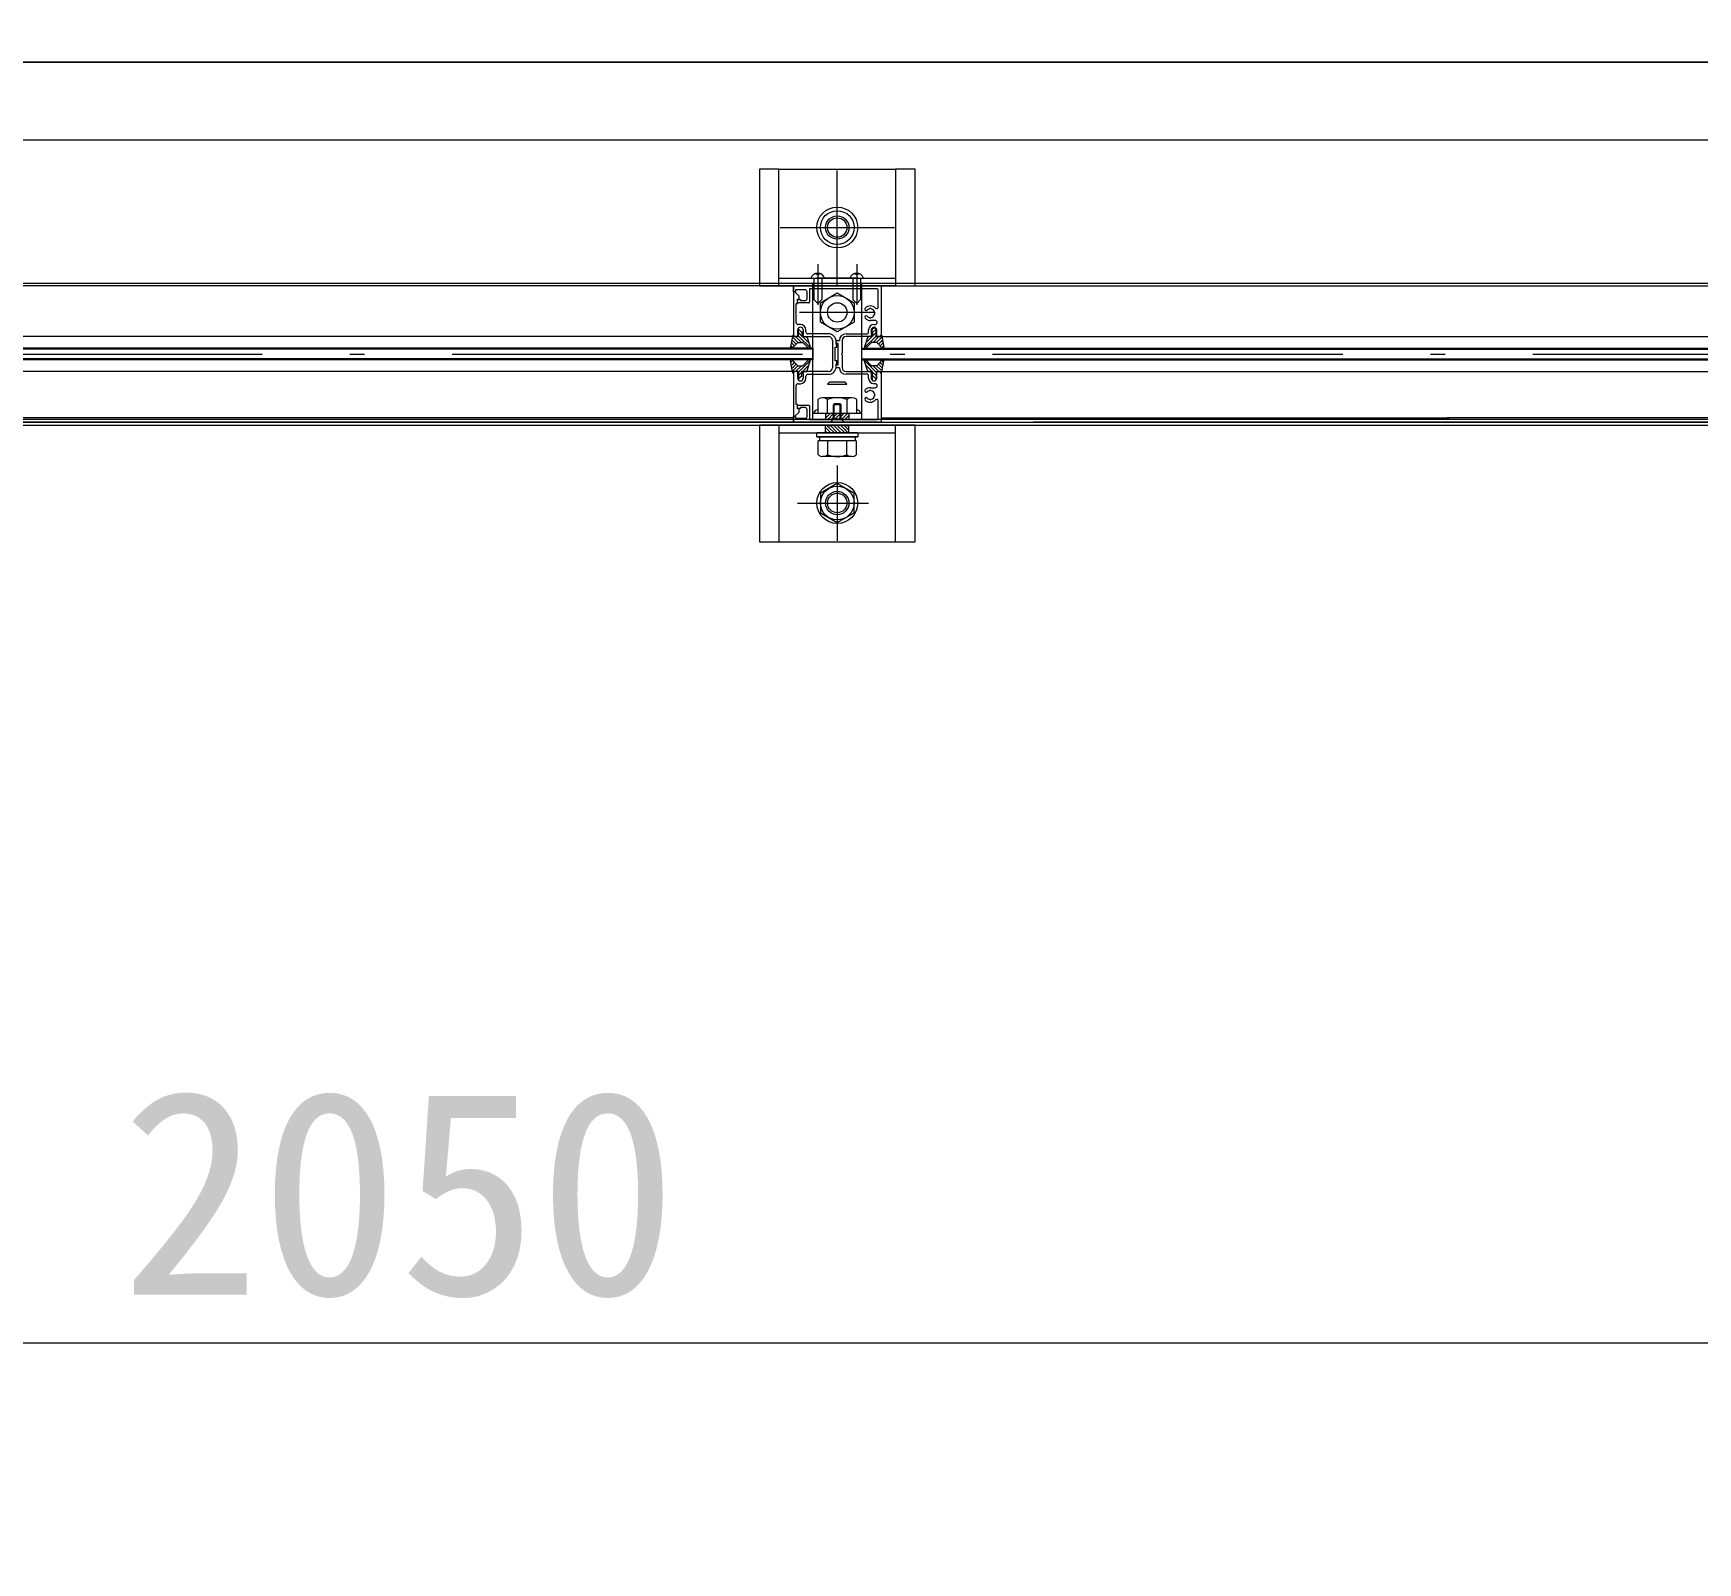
# Model space of a CAD drawing. Header units: millimetres. Extents: x -13466 to 37833, y -11727 to 34084.
# Drawn here: x 9069 to 9924, y 13517 to 14303 of the extents above; entities that cross this region are included whole.
import ezdxf

# ---------------------------------------------------------------- set-up
doc = ezdxf.new("R2010")
doc.units = ezdxf.units.MM
doc.header["$LTSCALE"] = 30
doc.header["$PDSIZE"] = 300
doc.linetypes.add('SXF_一点短鎖線', pattern=[9.25, 6, -1.5, 0.25, -1.5])
for name, color, linetype, lineweight in [('D-BMK', 2, 'SXF_一点短鎖線', 13), ('D-STR-DIM', 7, 'Continuous', 13), ('D-STR-HTXT', 7, 'Continuous', 13), ('D-STR-STR1', 2, 'Continuous', 13)]:
    doc.layers.add(name, color=color, linetype=linetype, lineweight=lineweight)
doc.styles.add('MS ゴシック', font='MS Gothic.ttf')
doc.dimstyles.new('DIM-30-F', dxfattribs={"dimscale": 30, "dimtxt": 3.5, "dimasz": 2.5, "dimexe": 0, "dimexo": 2, "dimgap": 0.8, "dimtad": 1, "dimdec": 0, "dimzin": 0, "dimdsep": 46, "dimtxsty": 'MS ゴシック', "dimblk": 'OPEN', "dimcen": 0.1, "dimaunit": 1, "dimadec": 4, "dimazin": 0, "dimtfac": 1, "dimtdec": 0, "dimtmove": 2, "dimatfit": 3, "dimldrblk": 'OPEN', "dimfxl": 1, "dimtolj": 1, "dimtzin": 0, "dimlwd": -1, "dimlwe": -1, "dimarcsym": 2})

# ---------------------------------------------------------------- blocks, each defined once
blk = doc.blocks.new('_Open')
at = {"color": 0, "linetype": 'ByBlock', "lineweight": -2}
for p, q in [((-1, 0.167), (0, 0)), ((-1, -0.167), (0, 0)), ((0, 0), (-1, 0))]:
    blk.add_line(p, q, dxfattribs=at)
blk = doc.blocks.new('*D14')
at = {"layer": 'D-STR-DIM', "color": 0, "transparency": 16777216}
for p, q in [((6182.31, 13612.01), (6182.31, 13630.01)), ((8157.31, 13630.01), (6257.31, 13630.01)), ((8232.31, 13612.01), (8232.31, 13630.01))]:
    blk.add_line(p, q, dxfattribs=at)
at = {"layer": 'Defpoints', "color": 0, "transparency": 16777216}
for p in [(6182.31, 13630.01), (6182.31, 13552.01), (8232.31, 13552.01)]:
    blk.add_point(p, dxfattribs=at)
at = {"layer": 'D-STR-DIM', "color": 0, "transparency": 16777216, "xscale": 75, "yscale": 75, "zscale": 75, "rotation": 180}
blk.add_blockref('_Open', (6182.31, 13630.01), dxfattribs=at)
at = {"layer": 'D-STR-DIM', "color": 0, "transparency": 16777216, "xscale": 75, "yscale": 75, "zscale": 75}
blk.add_blockref('_Open', (8232.31, 13630.01), dxfattribs=at)
at = {"layer": 'D-STR-DIM', "color": 0, "transparency": 16777216, "insert": (6981.06, 13706.51), "char_height": 105, "width": 40893.876, "attachment_point": 5, "style": 'MS ゴシック'}
blk.add_mtext('\\A1;2050', dxfattribs=at)
blk = doc.blocks.new('*D15')
at = {"layer": 'D-STR-DIM', "color": 0, "transparency": 16777216}
for p, q in [((8232.31, 13612.01), (8232.31, 13630.01)), ((10207.31, 13630.01), (8307.31, 13630.01)), ((10282.31, 13612.01), (10282.31, 13630.01))]:
    blk.add_line(p, q, dxfattribs=at)
at = {"layer": 'Defpoints', "color": 0, "transparency": 16777216}
for p in [(8232.31, 13630.01), (8232.31, 13552.01), (10282.31, 13552.01)]:
    blk.add_point(p, dxfattribs=at)
at = {"layer": 'D-STR-DIM', "color": 0, "transparency": 16777216, "xscale": 75, "yscale": 75, "zscale": 75, "rotation": 180}
blk.add_blockref('_Open', (8232.31, 13630.01), dxfattribs=at)
at = {"layer": 'D-STR-DIM', "color": 0, "transparency": 16777216, "xscale": 75, "yscale": 75, "zscale": 75}
blk.add_blockref('_Open', (10282.31, 13630.01), dxfattribs=at)
at = {"layer": 'D-STR-DIM', "color": 0, "transparency": 16777216, "insert": (9257.31, 13706.51), "char_height": 105, "width": 40893.876, "attachment_point": 5, "style": 'MS ゴシック'}
blk.add_mtext('\\A1;2050', dxfattribs=at)
blk = doc.blocks.new('*D17')
at = {"layer": 'D-STR-DIM', "color": 0, "transparency": 16777216}
for p, q in [((9606.3, 11838.01), (9373.91, 11838.01)), ((9373.91, 11713.01), (9373.91, 11763.01)), ((9606.3, 11638.01), (9373.91, 11638.01))]:
    blk.add_line(p, q, dxfattribs=at)
at = {"layer": 'Defpoints', "color": 0, "transparency": 16777216}
for p in [(9373.91, 11838.01), (9666.3, 11838.01), (9666.3, 11638.01)]:
    blk.add_point(p, dxfattribs=at)
at = {"layer": 'D-STR-DIM', "color": 0, "transparency": 16777216, "xscale": 75, "yscale": 75, "zscale": 75}
for p, rotation in [((9373.91, 11838.01), 90), ((9373.91, 11638.01), 270)]:
    blk.add_blockref('_Open', p, dxfattribs=dict(at, rotation=rotation))
at = {"layer": 'D-STR-DIM', "color": 0, "transparency": 16777216, "insert": (9330.09, 11738.01), "char_height": 105, "width": 28708.5732, "attachment_point": 5, "rotation": 90, "style": 'MS ゴシック'}
blk.add_mtext('\\A1;200', dxfattribs=at)
blk = doc.blocks.new('*D18')
at = {"layer": 'D-STR-DIM', "color": 0, "transparency": 16777216}
for p, q in [((9606.31, 12438.01), (9373.91, 12438.01)), ((9373.91, 12363.01), (9373.91, 11913.01)), ((9606.31, 11838.01), (9373.91, 11838.01))]:
    blk.add_line(p, q, dxfattribs=at)
at = {"layer": 'Defpoints', "color": 0, "transparency": 16777216}
for p in [(9666.31, 12438.01), (9373.91, 11838.01), (9666.31, 11838.01)]:
    blk.add_point(p, dxfattribs=at)
at = {"layer": 'D-STR-DIM', "color": 0, "transparency": 16777216, "xscale": 75, "yscale": 75, "zscale": 75}
for p, rotation in [((9373.91, 12438.01), 90), ((9373.91, 11838.01), 270)]:
    blk.add_blockref('_Open', p, dxfattribs=dict(at, rotation=rotation))
at = {"layer": 'D-STR-DIM', "color": 0, "transparency": 16777216, "insert": (9297.41, 12138.01), "char_height": 105, "width": 28708.5732, "attachment_point": 5, "rotation": 90, "style": 'MS ゴシック'}
blk.add_mtext('\\A1;600', dxfattribs=at)
blk = doc.blocks.new('*D20')
at = {"layer": 'D-STR-DIM', "color": 0, "transparency": 16777216}
for p, q in [((8743.3, 12827.45), (8769.9, 12881.24)), ((8837.13, 12848), (9599.08, 12471.25)), ((9692.9, 12491.8), (9666.31, 12438.01))]:
    blk.add_line(p, q, dxfattribs=at)
at = {"layer": 'Defpoints', "color": 0, "transparency": 16777216}
for p in [(8769.9, 12881.24), (9666.31, 12438.01), (9666.31, 12438.01)]:
    blk.add_point(p, dxfattribs=at)
at = {"layer": 'D-STR-DIM', "color": 0, "transparency": 16777216, "xscale": 75, "yscale": 75, "zscale": 75}
for p, rotation in [((8769.9, 12881.24), 153.6900675261025), ((9666.31, 12438.01), 333.6900675261025)]:
    blk.add_blockref('_Open', p, dxfattribs=dict(at, rotation=rotation))
at = {"layer": 'D-STR-DIM', "color": 0, "transparency": 16777216, "insert": (9252.01, 12728.2), "char_height": 105, "width": 46998.7126, "attachment_point": 5, "rotation": 333.69007, "style": 'MS ゴシック'}
blk.add_mtext('\\A1;R1000', dxfattribs=at)

msp = doc.modelspace()

# ---------------------------------------------------------------- linework, layer by layer
at = {"layer": 'D-BMK', "linetype": 'SXF_一点短鎖線'}
msp.add_line((5399.481, 14138.012), (10988.159, 14138.012), dxfattribs=at)
at = {"layer": 'D-STR-HTXT', "linetype": 'Continuous'}
msp.add_lwpolyline([(6032.306, 14288.012), (10432.306, 14288.012), (10432.306, 11488.012), (6032.306, 11488.012), (6032.306, 14288.012)], dxfattribs=at)
at = {"layer": 'D-STR-STR1', "linetype": 'Continuous'}
for p, q in [((10432.306, 14288.012), (6032.306, 14288.012)), ((6072.307, 14248.012), (10392.307, 14248.012)), ((6227.007, 14174.511), (10262.306, 14174.511)), ((9469.806, 14104.412), (9469.806, 14174.412)), ((9469.806, 14174.412), (9494.806, 14174.412)), ((9494.806, 14174.412), (9494.806, 14104.412)), ((9460.106, 14173.012), (8639.356, 14173.012)), ((9268.202, 14173.012), (9268.243, 14173.012)), ((9459.806, 14170.012), (9459.806, 14172.712)), ((9459.806, 14172.712), (9459.806, 14147.812)), ((9460.806, 14170.012), (9459.806, 14170.012)), ((9460.606, 14169.912), (9459.806, 14169.912)), ((9459.806, 14169.912), (9459.806, 14147.812)), ((9460.106, 14173.012), (9504.506, 14173.012)), ((9462.706, 14167.812), (9460.606, 14169.912)), ((9465.806, 14171.012), (9460.806, 14171.012)), ((9460.806, 14171.012), (9460.806, 14170.012)), ((9461.806, 14163.912), (9461.806, 14166.212)), ((9461.806, 14166.212), (9462.706, 14166.212)), ((9461.906, 14164.612), (9461.906, 14166.012)), ((9461.906, 14166.012), (9463.406, 14166.012)), ((9462.306, 14173.012), (9502.306, 14173.012)), ((9462.706, 14166.212), (9462.706, 14167.812)), ((9463.406, 14166.012), (9463.406, 14165.512)), ((9463.406, 14165.512), (9465.806, 14165.512)), ((9466.806, 14166.512), (9466.806, 14170.012)), ((9502.406, 14171.612), (9468.006, 14171.612)), ((9468.006, 14171.612), (9468.006, 14164.612)), ((9472.306, 14164.012), (9470.306, 14166.012)), ((9472.306, 14164.012), (9474.306, 14166.012)), ((9473.646, 14164.412), (9482.306, 14169.412)), ((9482.306, 14169.412), (9490.967, 14164.412)), ((9492.306, 14164.012), (9490.306, 14166.012)), ((9492.306, 14164.012), (9494.306, 14166.012)), ((9503.406, 14162.145), (9503.406, 14170.612)), ((9504.506, 14173.012), (9505.317, 14173.012)), ((9504.506, 14173.012), (9610.406, 14173.012)), ((9504.806, 14172.712), (9504.806, 14147.812)), ((9525.716, 14173.012), (9525.675, 14173.012)), ((9592.808, 14173.012), (10233.035, 14173.012)), ((9461.206, 14159.471), (9461.206, 14163.912)), ((9461.206, 14163.912), (9461.806, 14163.912)), ((9461.206, 14154.212), (9461.206, 14158.554)), ((9467.706, 14164.312), (9462.206, 14164.312)), ((9501.645, 14159.412), (9462.968, 14159.412)), ((9473.646, 14154.412), (9473.646, 14164.412)), ((9490.967, 14164.412), (9490.967, 14154.412)), ((9499.306, 14161.512), (9498.806, 14161.206)), ((9498.806, 14156.819), (9499.306, 14156.512)), ((9499.806, 14161.206), (9499.306, 14161.512)), ((9499.306, 14156.512), (9499.806, 14156.819)), ((9501.806, 14159.012), (9501.5, 14159.512)), ((9501.5, 14158.512), (9501.806, 14159.012)), ((9459.499, 14147.849), (9458.361, 14141.662)), ((9459.806, 14148.012), (9459.806, 14147.012)), ((9462.006, 14148.012), (9462.006, 14150.412)), ((9462.006, 14148.012), (9462.006, 14150.412)), ((9462.206, 14148.012), (9462.006, 14148.012)), ((9462.206, 14148.012), (9462.006, 14148.012)), ((9463.406, 14153.212), (9462.206, 14153.212)), ((9462.206, 14147.812), (9462.206, 14148.012)), ((9462.206, 14147.812), (9462.206, 14148.012)), ((9462.356, 14147.012), (9462.356, 14150.812)), ((9462.356, 14149.059), (9464.121, 14147.295)), ((9462.363, 14150.82), (9464.121, 14149.062)), ((9464.121, 14149.696), (9464.121, 14147.012)), ((9464.806, 14148.012), (9464.606, 14148.012)), ((9464.606, 14148.012), (9464.606, 14147.812)), ((9464.806, 14148.012), (9464.606, 14148.012)), ((9464.606, 14148.012), (9464.606, 14147.812)), ((9464.806, 14150.412), (9464.806, 14148.012)), ((9464.806, 14150.412), (9464.806, 14148.012)), ((9466.206, 14149.412), (9466.206, 14150.412)), ((9477.806, 14148.412), (9467.206, 14148.412)), ((9482.306, 14149.412), (9473.646, 14154.412)), ((9490.967, 14154.412), (9482.306, 14149.412)), ((9486.806, 14148.412), (9497.606, 14148.412)), ((9498.406, 14149.212), (9498.406, 14150.412)), ((9501.781, 14155.262), (9499.306, 14155.262)), ((9499.806, 14150.412), (9499.806, 14148.012)), ((9499.806, 14148.012), (9500.006, 14148.012)), ((9499.951, 14149.191), (9500.492, 14150.812)), ((9500.492, 14149.696), (9499.951, 14149.191)), ((9500.006, 14148.012), (9500.006, 14147.812)), ((9502.25, 14150.82), (9500.492, 14149.062)), ((9500.492, 14149.696), (9500.492, 14147.012)), ((9502.256, 14149.059), (9500.492, 14147.295)), ((9501.206, 14153.212), (9501.781, 14153.212)), ((9502.256, 14147.012), (9502.256, 14150.812)), ((9502.406, 14147.812), (9502.406, 14148.012)), ((9502.406, 14148.012), (9502.606, 14148.012)), ((9502.606, 14148.012), (9502.606, 14150.412)), ((9504.806, 14148.012), (9504.806, 14147.012)), ((9505.114, 14147.849), (9506.252, 14141.662)), ((9460.606, 14147.012), (8639.356, 14147.012)), ((9469.806, 14141.012), (8646.806, 14141.012)), ((9469.806, 14140.512), (8646.806, 14140.512)), ((9458.483, 14142.326), (9459.47, 14141.339)), ((9458.758, 14143.819), (9459.806, 14142.771)), ((9458.838, 14141.012), (9459.156, 14141.012)), ((9459.033, 14145.312), (9459.806, 14144.538)), ((9459.156, 14141.012), (9461.886, 14143.858)), ((9459.307, 14146.805), (9459.806, 14146.306)), ((9462.356, 14147.012), (9459.806, 14147.012)), ((9459.806, 14146.306), (9462.117, 14143.995)), ((9459.806, 14144.538), (9461.201, 14143.144)), ((9459.806, 14142.771), (9460.335, 14142.242)), ((9460.606, 14147.012), (9461.406, 14147.012)), ((9460.606, 14147.012), (9461.406, 14147.012)), ((9460.868, 14147.012), (9463.868, 14144.012)), ((9462.247, 14144.012), (9464.466, 14144.012)), ((9462.356, 14147.292), (9468.329, 14141.319)), ((9464.121, 14147.012), (9466.602, 14147.012)), ((9464.403, 14147.012), (9467.664, 14143.752)), ((9467.556, 14141.012), (9464.827, 14143.858)), ((9465.406, 14147.012), (9477.806, 14147.012)), ((9465.406, 14147.012), (9477.806, 14147.012)), ((9466.171, 14147.012), (9466.81, 14146.373)), ((9466.602, 14147.012), (9468.343, 14141.667)), ((9467.868, 14141.012), (9467.556, 14141.012)), ((9469.806, 14141.012), (9469.806, 14135.012)), ((9479.806, 14145.012), (9479.806, 14138.471)), ((9481.206, 14134.512), (9481.206, 14141.512)), ((9481.206, 14141.512), (9482.106, 14141.512)), ((9481.806, 14143.512), (9481.806, 14145.012)), ((9481.806, 14145.012), (9483.406, 14145.012)), ((9481.806, 14143.012), (9481.806, 14144.412)), ((9482.806, 14143.512), (9481.806, 14143.512)), ((9482.106, 14143.012), (9481.806, 14143.012)), ((9482.106, 14141.512), (9482.106, 14143.012)), ((9482.806, 14138.012), (9482.806, 14143.512)), ((9484.806, 14145.012), (9484.806, 14138.471)), ((9499.206, 14147.012), (9486.806, 14147.012)), ((9494.806, 14141.012), (9909.553, 14141.012)), ((9494.806, 14140.512), (9909.553, 14140.512)), ((9498.011, 14147.012), (9496.27, 14141.667)), ((9502.256, 14147.292), (9496.284, 14141.319)), ((9496.745, 14141.012), (9497.056, 14141.012)), ((9500.209, 14147.012), (9496.949, 14143.752)), ((9497.056, 14141.012), (9499.786, 14143.858)), ((9498.442, 14147.012), (9497.802, 14146.373)), ((9500.492, 14147.012), (9498.011, 14147.012)), ((9502.366, 14144.012), (9500.147, 14144.012)), ((9503.745, 14147.012), (9500.745, 14144.012)), ((9502.256, 14147.012), (9504.806, 14147.012)), ((9504.806, 14146.306), (9502.496, 14143.995)), ((9505.456, 14141.012), (9502.727, 14143.858)), ((9504.006, 14147.012), (9503.206, 14147.012)), ((9504.806, 14144.538), (9503.412, 14143.144)), ((9504.006, 14147.012), (9909.553, 14147.012)), ((9504.806, 14142.771), (9504.278, 14142.242)), ((9505.306, 14146.805), (9504.806, 14146.306)), ((9505.58, 14145.312), (9504.806, 14144.538)), ((9505.855, 14143.819), (9504.806, 14142.771)), ((9506.13, 14142.326), (9505.143, 14141.339)), ((9505.775, 14141.012), (9505.456, 14141.012)), ((9574.206, 14147.012), (10233.035, 14147.012)), ((9865.898, 14141.012), (10233.035, 14141.012)), ((9865.898, 14140.512), (10233.035, 14140.512)), ((9469.806, 14135.512), (8646.806, 14135.512)), ((9469.806, 14135.012), (8646.806, 14135.012)), ((9459.499, 14128.176), (9458.361, 14134.362)), ((9458.483, 14133.698), (9459.47, 14134.685)), ((9458.758, 14132.206), (9459.806, 14133.254)), ((9459.033, 14130.713), (9459.806, 14131.486)), ((9459.156, 14135.012), (9461.886, 14132.166)), ((9459.806, 14133.254), (9460.335, 14133.783)), ((9459.806, 14131.486), (9461.201, 14132.881)), ((9459.806, 14129.719), (9462.117, 14132.029)), ((9460.868, 14129.012), (9463.868, 14132.012)), ((9462.247, 14132.012), (9464.466, 14132.012)), ((9462.356, 14128.733), (9468.329, 14134.706)), ((9464.403, 14129.012), (9467.664, 14132.273)), ((9467.556, 14135.012), (9464.827, 14132.166)), ((9466.602, 14129.012), (9468.343, 14134.358)), ((9467.868, 14135.012), (9467.556, 14135.012)), ((9479.806, 14137.554), (9479.806, 14131.012)), ((9482.106, 14134.512), (9481.206, 14134.512)), ((9481.806, 14131.612), (9481.806, 14133.012)), ((9481.806, 14133.012), (9482.106, 14133.012)), ((9481.806, 14131.012), (9481.806, 14132.512)), ((9481.806, 14132.512), (9482.806, 14132.512)), ((9483.406, 14131.012), (9481.806, 14131.012)), ((9482.106, 14133.012), (9482.106, 14134.512)), ((9482.806, 14132.512), (9482.806, 14138.012)), ((9484.806, 14137.554), (9484.806, 14131.012)), ((9494.806, 14135.512), (9909.553, 14135.512)), ((9494.806, 14135.012), (9909.553, 14135.012)), ((9498.011, 14129.012), (9496.27, 14134.358)), ((9502.256, 14128.733), (9496.284, 14134.706)), ((9496.745, 14135.012), (9497.056, 14135.012)), ((9500.209, 14129.012), (9496.949, 14132.273)), ((9497.056, 14135.012), (9499.786, 14132.166)), ((9502.366, 14132.012), (9500.147, 14132.012)), ((9503.745, 14129.012), (9500.745, 14132.012)), ((9504.806, 14129.719), (9502.496, 14132.029)), ((9505.456, 14135.012), (9502.727, 14132.166)), ((9504.806, 14131.486), (9503.412, 14132.881)), ((9504.806, 14133.254), (9504.278, 14133.783)), ((9505.855, 14132.206), (9504.806, 14133.254)), ((9505.58, 14130.713), (9504.806, 14131.486)), ((9505.114, 14128.176), (9506.252, 14134.362)), ((9506.13, 14133.698), (9505.143, 14134.685)), ((9865.898, 14135.512), (10233.035, 14135.512)), ((9865.898, 14135.012), (10233.035, 14135.012)), ((9460.606, 14129.012), (8639.356, 14129.012)), ((9459.307, 14129.22), (9459.806, 14129.719)), ((9459.806, 14128.012), (9459.806, 14129.012)), ((9462.356, 14129.012), (9459.806, 14129.012)), ((9459.806, 14128.212), (9459.806, 14106.112)), ((9459.806, 14128.212), (9459.806, 14103.312)), ((9461.406, 14129.012), (9460.606, 14129.012)), ((9461.406, 14129.012), (9460.606, 14129.012)), ((9462.006, 14125.612), (9462.006, 14128.012)), ((9462.006, 14128.012), (9462.206, 14128.012)), ((9462.006, 14125.612), (9462.006, 14128.012)), ((9462.006, 14128.012), (9462.206, 14128.012)), ((9462.206, 14128.012), (9462.206, 14128.212)), ((9462.206, 14128.012), (9462.206, 14128.212)), ((9462.206, 14122.812), (9463.406, 14122.812)), ((9462.356, 14129.012), (9462.356, 14125.213)), ((9462.356, 14126.965), (9464.121, 14128.73)), ((9462.363, 14125.204), (9464.121, 14126.962)), ((9464.121, 14129.012), (9466.602, 14129.012)), ((9464.121, 14126.329), (9464.121, 14129.012)), ((9464.606, 14128.212), (9464.606, 14128.012)), ((9464.606, 14128.212), (9464.606, 14128.012)), ((9464.606, 14128.012), (9464.806, 14128.012)), ((9464.606, 14128.012), (9464.806, 14128.012)), ((9464.806, 14128.012), (9464.806, 14125.612)), ((9464.806, 14128.012), (9464.806, 14125.612)), ((9477.806, 14129.012), (9465.406, 14129.012)), ((9477.806, 14129.012), (9465.406, 14129.012)), ((9466.171, 14129.012), (9466.81, 14129.652)), ((9466.206, 14125.612), (9466.206, 14126.612)), ((9467.206, 14127.612), (9477.806, 14127.612)), ((9478.306, 14123.512), (9477.306, 14122.512)), ((9477.306, 14122.512), (9487.306, 14122.512)), ((9486.306, 14123.512), (9478.306, 14123.512)), ((9487.306, 14122.512), (9486.306, 14123.512)), ((9486.806, 14129.012), (9499.206, 14129.012)), ((9497.606, 14127.612), (9486.806, 14127.612)), ((9498.442, 14129.012), (9497.802, 14129.652)), ((9500.492, 14129.012), (9498.011, 14129.012)), ((9498.406, 14125.612), (9498.406, 14126.812)), ((9500.006, 14128.012), (9499.806, 14128.012)), ((9499.806, 14128.012), (9499.806, 14125.612)), ((9499.951, 14126.834), (9500.492, 14125.213)), ((9500.492, 14126.329), (9499.951, 14126.834)), ((9500.006, 14128.212), (9500.006, 14128.012)), ((9500.492, 14126.329), (9500.492, 14129.012)), ((9502.256, 14126.965), (9500.492, 14128.73)), ((9502.25, 14125.204), (9500.492, 14126.962)), ((9501.781, 14122.812), (9501.206, 14122.812)), ((9502.256, 14129.012), (9504.806, 14129.012)), ((9502.256, 14129.012), (9502.256, 14125.213)), ((9502.406, 14128.012), (9502.406, 14128.212)), ((9502.606, 14128.012), (9502.406, 14128.012)), ((9502.606, 14125.612), (9502.606, 14128.012)), ((9503.206, 14129.012), (9504.006, 14129.012)), ((9504.006, 14129.012), (9610.406, 14129.012)), ((9505.306, 14129.22), (9504.806, 14129.719)), ((9504.806, 14128.012), (9504.806, 14129.012)), ((9504.806, 14128.212), (9504.806, 14103.312)), ((9573.645, 14129.012), (10233.035, 14129.012)), ((9461.206, 14117.471), (9461.206, 14121.812)), ((9461.206, 14112.112), (9461.206, 14116.554)), ((9472.306, 14114.679), (9472.306, 14107.412)), ((9489.806, 14115.537), (9474.806, 14115.537)), ((9477.306, 14107.412), (9477.306, 14114.679)), ((9487.306, 14114.679), (9487.306, 14107.412)), ((9492.306, 14107.412), (9492.306, 14114.679)), ((9499.306, 14119.512), (9498.806, 14119.206)), ((9498.806, 14114.819), (9499.306, 14114.512)), ((9499.306, 14120.762), (9501.781, 14120.762)), ((9499.806, 14119.206), (9499.306, 14119.512)), ((9499.306, 14114.512), (9499.806, 14114.819)), ((9501.806, 14117.012), (9501.5, 14117.512)), ((9501.5, 14116.512), (9501.806, 14117.012)), ((9503.406, 14105.412), (9503.406, 14113.88)), ((9459.806, 14105.212), (8647.356, 14105.212)), ((9459.806, 14106.112), (9460.606, 14106.112)), ((9459.806, 14103.312), (9459.806, 14106.012)), ((9459.806, 14106.012), (9460.806, 14106.012)), ((9460.606, 14106.112), (9462.706, 14108.212)), ((9460.806, 14106.012), (9460.806, 14105.012)), ((9461.806, 14112.112), (9461.206, 14112.112)), ((9461.806, 14109.812), (9461.806, 14112.112)), ((9462.706, 14109.812), (9461.806, 14109.812)), ((9461.906, 14110.012), (9461.906, 14111.412)), ((9463.406, 14110.012), (9461.906, 14110.012)), ((9462.206, 14111.712), (9467.706, 14111.712)), ((9462.706, 14108.212), (9462.706, 14109.812)), ((9465.806, 14110.512), (9463.406, 14110.512)), ((9463.406, 14110.512), (9463.406, 14110.012)), ((9466.806, 14106.012), (9466.806, 14109.512)), ((9468.006, 14111.412), (9468.006, 14104.412)), ((9494.806, 14107.412), (9469.806, 14107.412)), ((9492.306, 14107.412), (9472.306, 14107.412)), ((9476.306, 14107.412), (9476.306, 14104.412)), ((9478.653, 14107.412), (9476.306, 14105.065)), ((9476.886, 14107.412), (9476.306, 14106.833)), ((9480.421, 14107.412), (9477.421, 14104.412)), ((9482.189, 14107.412), (9479.189, 14104.412)), ((9480.806, 14112.41), (9480.306, 14111.91)), ((9484.306, 14112.012), (9480.306, 14112.012)), ((9480.306, 14104.512), (9480.306, 14111.91)), ((9480.306, 14104.412), (9480.306, 14107.412)), ((9483.806, 14112.512), (9480.806, 14112.512)), ((9480.806, 14104.512), (9480.806, 14112.512)), ((9482.306, 14105.762), (9480.957, 14104.412)), ((9483.957, 14107.412), (9482.306, 14105.762)), ((9485.724, 14107.412), (9482.724, 14104.412)), ((9483.806, 14104.512), (9483.806, 14112.512)), ((9484.306, 14111.91), (9483.806, 14112.41)), ((9484.306, 14104.512), (9484.306, 14111.91)), ((9484.306, 14104.412), (9484.306, 14107.412)), ((9487.492, 14107.412), (9484.492, 14104.412)), ((9488.306, 14106.459), (9486.26, 14104.412)), ((9488.306, 14107.412), (9488.306, 14104.412)), ((9504.806, 14105.212), (9796.636, 14105.212)), ((10250.608, 14105.212), (9795.608, 14105.212)), ((6227.007, 14104.511), (10237.306, 14104.511)), ((6283.808, 14103.011), (10245.806, 14102.996)), ((9460.106, 14103.012), (8639.356, 14103.012)), ((8644.806, 14101.512), (9462.306, 14101.512)), ((9504.506, 14103.012), (9460.106, 14103.012)), ((9460.806, 14105.012), (9465.806, 14105.012)), ((9462.306, 14101.512), (9502.306, 14101.512)), ((9468.006, 14104.412), (9502.406, 14104.412)), ((9494.806, 14104.412), (9469.806, 14104.412)), ((9478.941, 14101.512), (9478.306, 14100.878)), ((9478.806, 14103.012), (9480.306, 14104.512)), ((9485.806, 14103.012), (9478.806, 14103.012)), ((9484.306, 14104.512), (9480.306, 14104.512)), ((9482.477, 14101.512), (9482.306, 14101.342)), ((9485.806, 14103.012), (9484.306, 14104.512)), ((9487.78, 14101.512), (9487.306, 14101.039)), ((9488.306, 14104.691), (9488.028, 14104.412)), ((9502.306, 14101.512), (9586.171, 14101.512)), ((9504.506, 14103.012), (9544.277, 14103.012)), ((9536.831, 14103.012), (9536.855, 14103.012)), ((9536.831, 14103.012), (9536.855, 14103.012)), ((9543.319, 14103.012), (9588.285, 14103.012)), ((9549.525, 14103.012), (9549.539, 14103.012)), ((10230.561, 14103.012), (9583.108, 14103.012)), ((9584.608, 14101.512), (10230.561, 14101.512)), ((9592.808, 14103.012), (10230.561, 14103.012))]:
    msp.add_line(p, q, dxfattribs=at)
at = {"layer": 'D-STR-STR1', "linetype": 'Continuous', "lineweight": 9}
for p, q in [((9452.306, 14233.012), (9442.306, 14233.012)), ((9442.306, 14233.012), (9442.306, 14173.012)), ((9452.306, 14173.012), (9452.306, 14233.012)), ((9452.306, 14233.012), (9512.306, 14233.012)), ((9482.306, 14183.674), (9482.306, 14232.351)), ((9482.306, 14173.012), (9482.306, 14230.34)), ((9512.306, 14233.012), (9512.306, 14173.012)), ((9522.306, 14233.012), (9512.306, 14233.012)), ((9522.306, 14173.012), (9522.306, 14233.012)), ((9452.968, 14203.012), (9511.645, 14203.012)), ((9472.306, 14184.121), (9472.306, 14163.333)), ((9492.306, 14184.121), (9492.306, 14163.333)), ((9452.306, 14177.012), (9512.306, 14177.012)), ((9468.806, 14177.012), (9475.806, 14177.012)), ((9469.306, 14177.012), (9475.306, 14177.012)), ((9470.306, 14177.012), (9470.306, 14166.012)), ((9492.806, 14177.012), (9471.806, 14177.012)), ((9474.306, 14177.012), (9474.306, 14166.012)), ((9488.806, 14177.012), (9495.806, 14177.012)), ((9489.306, 14177.012), (9495.306, 14177.012)), ((9490.306, 14177.012), (9490.306, 14166.012)), ((9494.306, 14177.012), (9494.306, 14166.012)), ((9442.306, 14173.012), (9522.306, 14173.012)), ((9512.306, 14173.012), (9452.306, 14173.012)), ((9460.106, 14173.012), (9504.506, 14173.012)), ((9472.306, 14164.012), (9470.306, 14166.012)), ((9472.306, 14164.012), (9474.306, 14166.012)), ((9492.306, 14164.012), (9490.306, 14166.012)), ((9492.306, 14164.012), (9494.306, 14166.012)), ((9452.306, 14101.512), (9442.306, 14101.512)), ((9442.306, 14101.512), (9442.306, 14041.512)), ((9452.306, 14101.512), (9452.306, 14041.512)), ((9512.306, 14101.512), (9452.306, 14101.512)), ((9452.306, 14097.512), (9512.306, 14097.512)), ((9471.806, 14095.512), (9471.806, 14097.512)), ((9492.806, 14097.512), (9471.806, 14097.512)), ((9476.306, 14097.512), (9476.306, 14101.512)), ((9476.306, 14100.271), (9477.306, 14099.271)), ((9476.306, 14098.503), (9477.297, 14097.512)), ((9476.833, 14101.512), (9477.306, 14101.039)), ((9477.306, 14101.039), (9478.306, 14100.039)), ((9477.306, 14099.271), (9478.306, 14098.271)), ((9478.306, 14100.039), (9480.833, 14097.512)), ((9478.306, 14098.271), (9479.065, 14097.512)), ((9478.601, 14101.512), (9482.306, 14097.807)), ((9480.368, 14101.512), (9482.306, 14099.574)), ((9482.136, 14101.512), (9482.306, 14101.342)), ((9482.306, 14101.342), (9486.136, 14097.512)), ((9482.306, 14099.574), (9484.368, 14097.512)), ((9482.306, 14097.807), (9482.601, 14097.512)), ((9483.904, 14101.512), (9486.306, 14099.11)), ((9485.672, 14101.512), (9486.306, 14100.878)), ((9486.306, 14100.878), (9487.306, 14099.878)), ((9486.306, 14099.11), (9487.306, 14098.11)), ((9487.306, 14099.878), (9488.306, 14098.878)), ((9487.306, 14098.11), (9487.904, 14097.512)), ((9487.44, 14101.512), (9488.306, 14100.645)), ((9488.306, 14097.512), (9488.306, 14101.512)), ((9492.806, 14097.512), (9492.806, 14095.512)), ((9512.306, 14041.512), (9512.306, 14101.512)), ((9522.306, 14101.512), (9512.306, 14101.512)), ((9522.306, 14041.512), (9522.306, 14101.512)), ((9492.806, 14095.512), (9471.806, 14095.512)), ((9471.806, 14095.512), (9492.806, 14095.512)), ((9492.106, 14095.512), (9472.506, 14095.512)), ((9472.506, 14086.245), (9472.506, 14093.512)), ((9492.106, 14093.512), (9472.506, 14093.512)), ((9473.106, 14095.512), (9473.106, 14093.512)), ((9491.506, 14095.512), (9473.106, 14095.512)), ((9477.306, 14093.512), (9477.306, 14086.245)), ((9487.306, 14086.245), (9487.306, 14093.512)), ((9491.506, 14095.512), (9491.506, 14093.512)), ((9492.106, 14093.512), (9492.106, 14086.245)), ((9489.806, 14085.387), (9474.806, 14085.387)), ((9482.306, 14080.851), (9482.306, 14042.174)), ((9482.306, 14071.512), (9473.646, 14066.512)), ((9490.967, 14066.512), (9482.306, 14071.512)), ((9473.646, 14066.512), (9473.646, 14056.512)), ((9490.967, 14056.512), (9490.967, 14066.512)), ((9461.815, 14061.512), (9498.439, 14061.512)), ((9473.646, 14056.512), (9482.306, 14051.512)), ((9482.306, 14051.512), (9490.967, 14056.512)), ((9442.306, 14041.512), (9452.306, 14041.512)), ((9452.306, 14041.512), (9512.306, 14041.512)), ((9512.306, 14041.512), (9522.306, 14041.512))]:
    msp.add_line(p, q, dxfattribs=at)
for centre, radius in [((9482.306, 14203.012), 10.5), ((9482.306, 14203.012), 8.66), ((9482.306, 14203.012), 6), ((9482.306, 14203.012), 5), ((9482.306, 14061.512), 10.5), ((9482.306, 14061.512), 8.66), ((9482.306, 14061.512), 6), ((9482.306, 14061.512), 5)]:
    msp.add_circle(centre, radius, dxfattribs=at)
at = {"layer": 'D-STR-STR1', "linetype": 'Continuous'}
for radius in [8.66, 5]:
    msp.add_circle((9482.306, 14159.412), radius, dxfattribs=at)
at = {"layer": 'D-STR-STR1', "linetype": 'Continuous', "lineweight": 9}
for centre, radius, start, end in [((9472.306, 14175.957), 3.656, 16.785848, 163.214152), ((9470.866, 14177.432), 1.778, 35.879228, 98.547221), ((9473.667, 14177.568), 1.635, 74.971951, 146.344008), ((9492.306, 14175.957), 3.656, 16.785848, 163.214152), ((9490.866, 14177.432), 1.778, 35.879228, 98.547221), ((9493.667, 14177.568), 1.635, 74.971951, 146.344008), ((9474.906, 14089.173), 3.786, 230.661802, 309.338198), ((9482.306, 14100.387), 15, 250.528779, 289.471221), ((9489.706, 14089.173), 3.786, 230.661802, 309.338198)]:
    msp.add_arc(centre, radius, start, end, dxfattribs=at)
at = {"layer": 'D-STR-STR1', "linetype": 'Continuous'}
for centre, radius, start, end in [((9460.106, 14172.712), 0.3, 90, 180), ((9465.806, 14170.012), 1, 360, 90), ((9465.806, 14166.512), 1, 270, 0), ((9502.406, 14170.612), 1, 0, 90), ((9504.506, 14172.712), 0.3, 360, 90), ((9461.406, 14159.012), 0.5, 113.578178, 246.421822), ((9462.206, 14164.612), 0.3, 180, 270), ((9467.706, 14164.612), 0.3, 270, 360), ((9497.166, 14161.114), 0.75, 135.522488, 315.522488), ((9497.166, 14156.91), 0.75, 44.477512, 224.477512), ((9499.306, 14159.012), 3.75, 43.508293, 135.522488), ((9499.306, 14159.012), 3.75, 224.477512, 270), ((9499.306, 14159.012), 2.25, 102.839588, 135.522488), ((9499.306, 14159.012), 2.25, 224.477512, 257.160412), ((9499.306, 14159.012), 2.25, 12.839588, 77.160412), ((9499.306, 14159.012), 2.25, 282.839588, 347.160412), ((9502.606, 14162.145), 0.8, 223.508293, 360), ((9460.606, 14147.812), 0.8, 180, 270), ((9460.606, 14147.812), 0.8, 180, 270), ((9462.206, 14154.212), 1, 180, 270), ((9461.406, 14147.812), 0.8, 270, 360), ((9461.406, 14147.812), 0.8, 270, 360), ((9463.406, 14150.412), 1.4, 0, 180), ((9463.406, 14150.412), 2.8, 0, 90), ((9465.406, 14147.812), 0.8, 180, 270), ((9465.406, 14147.812), 0.8, 180, 270), ((9467.206, 14149.412), 1, 180, 270), ((9477.806, 14144.412), 4, 0, 90), ((9486.806, 14145.012), 3.4, 90, 180), ((9497.606, 14149.212), 0.8, 270, 0), ((9501.206, 14150.412), 2.8, 90, 180), ((9499.206, 14147.812), 0.8, 270, 0), ((9501.206, 14150.412), 1.4, 0, 180), ((9501.374, 14150.133), 1.114, 37.585117, 142.414883), ((9501.781, 14154.237), 1.025, 270, 90), ((9503.206, 14147.812), 0.8, 180, 270), ((9504.006, 14147.812), 0.8, 270, 0), ((9458.838, 14141.512), 0.5, 162.54523, 270), ((9462.247, 14143.512), 0.5, 90, 136.197155), ((9464.466, 14143.512), 0.5, 43.802845, 90), ((9467.868, 14141.512), 0.5, 270, 18.040314), ((9477.806, 14145.012), 2, 0, 90), ((9486.806, 14145.012), 2, 90, 180), ((9496.745, 14141.512), 0.5, 161.959686, 270), ((9500.147, 14143.512), 0.5, 90, 136.197155), ((9502.366, 14143.512), 0.5, 43.802845, 90), ((9505.775, 14141.512), 0.5, 270, 17.45477), ((9458.838, 14134.512), 0.5, 90, 197.45477), ((9462.247, 14132.512), 0.5, 223.802845, 270), ((9464.466, 14132.512), 0.5, 270, 316.197155), ((9467.868, 14134.512), 0.5, 341.959686, 90), ((9477.806, 14131.612), 4, 270, 0), ((9477.806, 14131.012), 2, 270, 0), ((9479.606, 14138.012), 0.5, 360, 66.421822), ((9479.606, 14138.012), 0.5, 293.578178, 0), ((9486.806, 14131.012), 3.4, 180, 270), ((9485.006, 14138.012), 0.5, 113.578178, 246.421822), ((9486.806, 14131.012), 2, 180, 270), ((9496.745, 14134.512), 0.5, 90, 198.040314), ((9500.147, 14132.512), 0.5, 223.802845, 270), ((9502.366, 14132.512), 0.5, 270, 316.197155), ((9505.775, 14134.512), 0.5, 342.54523, 90), ((9460.606, 14128.212), 0.8, 90, 180), ((9460.606, 14128.212), 0.8, 90, 180), ((9462.206, 14121.812), 1, 90, 180), ((9461.406, 14128.212), 0.8, 0, 90), ((9461.406, 14128.212), 0.8, 0, 90), ((9463.406, 14125.612), 1.4, 180, 0), ((9463.406, 14125.612), 2.8, 270, 0), ((9465.406, 14128.212), 0.8, 90, 180), ((9465.406, 14128.212), 0.8, 90, 180), ((9467.206, 14126.612), 1, 90, 180), ((9497.606, 14126.812), 0.8, 0, 90), ((9501.206, 14125.612), 2.8, 180, 270), ((9499.206, 14128.212), 0.8, 360, 90), ((9501.206, 14125.612), 1.4, 180, 0), ((9501.781, 14121.787), 1.025, 270, 90), ((9503.206, 14128.212), 0.8, 90, 180), ((9504.006, 14128.212), 0.8, 0, 90), ((9461.406, 14117.012), 0.5, 113.578178, 246.421822), ((9474.806, 14111.466), 4.072, 52.121121, 127.878879), ((9482.306, 14100.537), 15, 70.528779, 109.471221), ((9489.806, 14111.466), 4.072, 52.121121, 127.878879), ((9497.166, 14119.114), 0.75, 135.522488, 315.522488), ((9497.166, 14114.91), 0.75, 44.477512, 224.477512), ((9499.306, 14117.012), 3.75, 90, 135.522488), ((9499.306, 14117.012), 3.75, 224.477512, 316.491707), ((9499.306, 14117.012), 2.25, 102.839588, 135.522488), ((9499.306, 14117.012), 2.25, 224.477512, 257.160412), ((9499.306, 14117.012), 2.25, 12.839588, 77.160412), ((9499.306, 14117.012), 2.25, 282.839588, 347.160412), ((9502.606, 14113.88), 0.8, 360, 136.491707), ((9462.206, 14111.412), 0.3, 90, 180), ((9465.806, 14109.512), 1, 0, 90), ((9465.806, 14106.012), 1, 270, 360), ((9467.706, 14111.412), 0.3, 0, 90), ((9472.306, 14107.412), 2, 90, 180), ((9492.306, 14107.412), 2, 0, 90), ((9502.406, 14105.412), 1, 270, 0), ((9460.106, 14103.312), 0.3, 180, 270), ((9504.506, 14103.312), 0.3, 270, 0)]:
    msp.add_arc(centre, radius, start, end, dxfattribs=at)

# ---------------------------------------------------------------- dimensions: what is measured, and where the dimension line sits
at = {"layer": 'D-STR-DIM'}
for base, p1, p2, angle, picture, middle in [((9373.908, 11838.012), (9666.306, 12438.012), (9666.306, 11838.012), 270, '*D18', (9297.408, 12138.012)), ((8232.306, 13630.012), (10282.306, 13552.012), (8232.306, 13552.012), 180, '*D15', (9257.306, 13706.512))]:
    dim = msp.add_linear_dim(base=base, p1=p1, p2=p2, angle=angle, dimstyle='DIM-30-F', dxfattribs=at)
    dim.commit()
    dim.dimension.update_dxf_attribs({"geometry": picture, "text_midpoint": middle})
dim = msp.add_linear_dim(base=(9373.908, 11838.012), p1=(9666.3, 11638.012), p2=(9666.3, 11838.012), angle=90, dimstyle='DIM-30-F', dxfattribs=at)
dim.commit()
dim.dimension.update_dxf_attribs({"geometry": '*D17', "text_midpoint": (9330.087, 11738.012), "dimtype": 160, "text_rotation": 90})
dim = msp.add_linear_dim(base=(9666.306, 12438.012), p1=(8769.897, 12881.239), p2=(9666.306, 12438.012), angle=333.690068, text='R<>', dimstyle='DIM-30-F', dxfattribs=at)
dim.commit()
dim.dimension.update_dxf_attribs({"geometry": '*D20', "text_midpoint": (9252.008, 12728.201)})
dim = msp.add_linear_dim(base=(6182.306, 13630.012), p1=(8232.306, 13552.012), p2=(6182.306, 13552.012), angle=180, dimstyle='DIM-30-F', dxfattribs=at)
dim.commit()
dim.dimension.update_dxf_attribs({"geometry": '*D14', "text_midpoint": (6981.059, 13706.512), "dimtype": 160})

doc.saveas('drawing.dxf')
